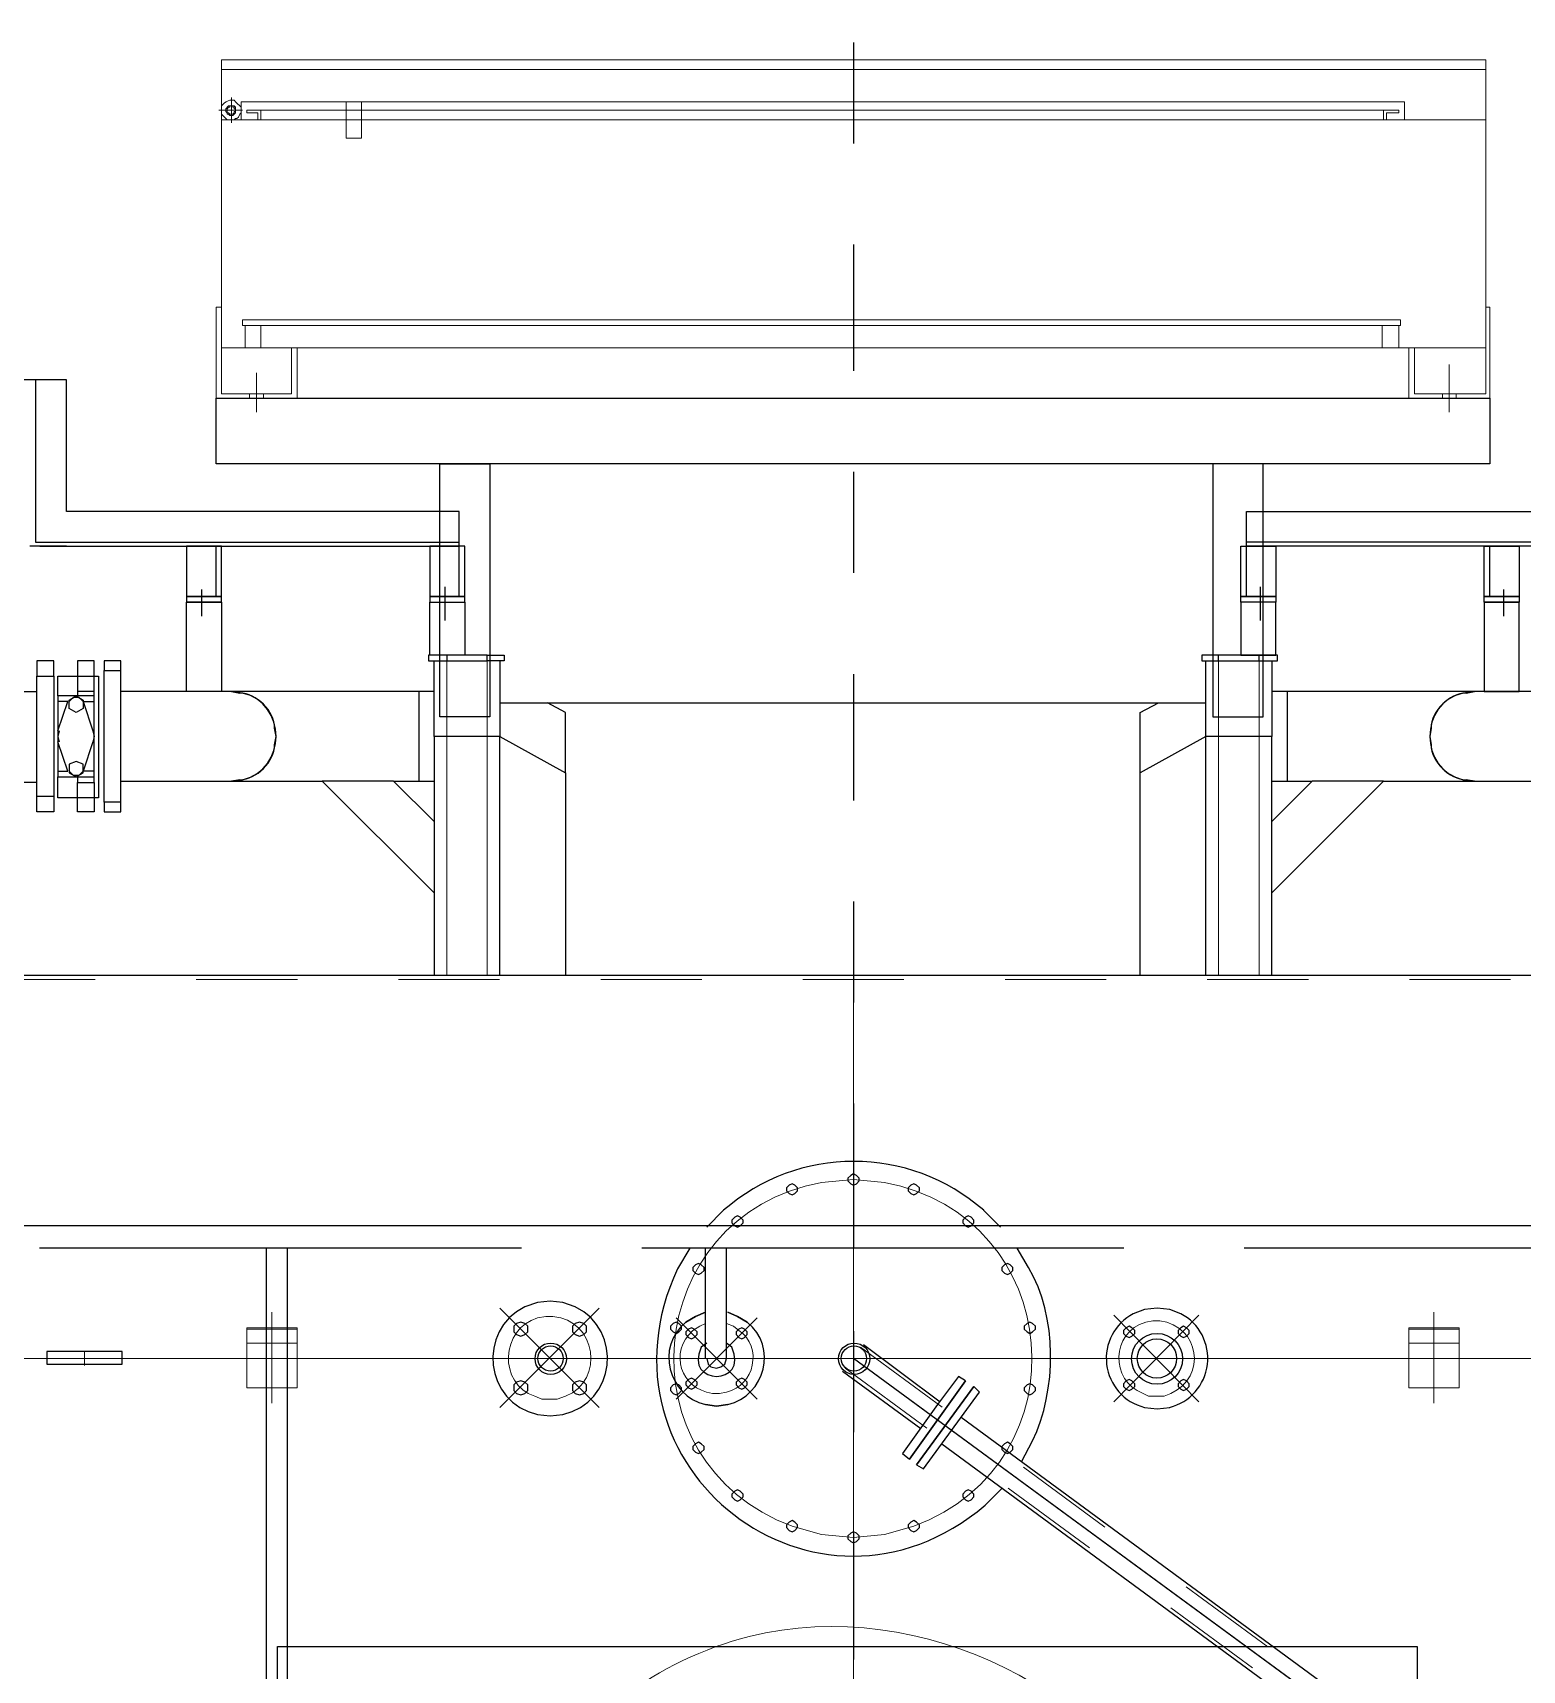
# Model space of a CAD drawing. Header units: metres. Extents: x 529718 to 530172, y 2673462 to 2673812.
# Drawn here: x 529951.204 to 529952.677, y 2673646.979 to 2673648.599 of the extents above; entities that cross this region are included whole.
import ezdxf

# ---------------------------------------------------------------- set-up
doc = ezdxf.new("R2010")
doc.units = ezdxf.units.M
doc.linetypes.add('CENTER', pattern=[2, 1.25, -0.25, 0.25, -0.25])
doc.linetypes.add('PDF_IMPORT', pattern=[1, 0.8, -0.2])
doc.layers.add('300mm Hume Pipe', color=74, linetype='Continuous')
doc.layers.add('IDT', color=7, linetype='Continuous')

# ---------------------------------------------------------------- blocks, each defined once
blk = doc.blocks.new('IDT')
at = {"layer": 'IDT', "color": 8, "linetype": 'CENTER', "ltscale": 0.1}
blk.add_line((15.8275, 7.4232), (15.8275, 16.5476), dxfattribs=at)
at = {"layer": 'IDT', "color": 0, "lineweight": 25}
for p, q in [((15.2701, 9.6603), (15.2701, 14.3091)), ((16.3974, 14.3091), (16.3974, 9.6603)), ((15.7404, 9.4597), (15.2134, 9.847)), ((16.3877, 9.2661), (16.3877, 9.8359)), ((16.4085, 9.2661), (16.4085, 9.8359)), ((15.721, 9.4334), (15.1941, 9.8207)), ((15.2037, 9.8332), (15.8275, 9.3754)), ((16.3974, 9.6603), (15.2701, 9.6603)), ((15.7653, 9.5455), (15.7625, 9.5427)), ((15.7625, 9.5427), (15.7625, 9.54)), ((15.7681, 9.5469), (15.7653, 9.5455)), ((15.7708, 9.5455), (15.7681, 9.5469)), ((15.7736, 9.5427), (15.7708, 9.5455)), ((15.7736, 9.54), (15.7736, 9.5427)), ((15.8248, 9.5565), (15.822, 9.5538)), ((15.822, 9.5538), (15.822, 9.551)), ((15.822, 9.551), (15.8248, 9.5482)), ((15.8275, 9.5579), (15.8248, 9.5565)), ((15.8248, 9.5482), (15.8275, 9.5469)), ((15.8303, 9.5565), (15.8275, 9.5579)), ((15.8275, 9.5469), (15.8303, 9.5482)), ((15.8331, 9.5538), (15.8303, 9.5565)), ((15.8303, 9.5482), (15.8331, 9.551)), ((15.8331, 9.551), (15.8331, 9.5538)), ((15.8856, 9.5455), (15.8829, 9.5427)), ((15.8829, 9.5427), (15.8829, 9.54)), ((15.8884, 9.5469), (15.8856, 9.5455)), ((15.8912, 9.5455), (15.8884, 9.5469)), ((15.8939, 9.5427), (15.8912, 9.5455)), ((15.8939, 9.54), (15.8939, 9.5427)), ((15.7625, 9.54), (15.7653, 9.5372)), ((15.7653, 9.5372), (15.7681, 9.5358)), ((15.7681, 9.5358), (15.7708, 9.5372)), ((15.7708, 9.5372), (15.7736, 9.54)), ((15.8829, 9.54), (15.8856, 9.5372)), ((15.8856, 9.5372), (15.8884, 9.5358)), ((15.8884, 9.5358), (15.8912, 9.5372)), ((15.8912, 9.5372), (15.8939, 9.54)), ((15.6975, 9.5206), (15.6809, 9.504)), ((15.7113, 9.5151), (15.7086, 9.5123)), ((15.7086, 9.5123), (15.7086, 9.5095)), ((15.7141, 9.5164), (15.7113, 9.5151)), ((15.7169, 9.5151), (15.7141, 9.5164)), ((15.7196, 9.5123), (15.7169, 9.5151)), ((15.7196, 9.5095), (15.7196, 9.5123)), ((15.9396, 9.5151), (15.9368, 9.5123)), ((15.9368, 9.5123), (15.9368, 9.5095)), ((15.9423, 9.5164), (15.9396, 9.5151)), ((15.9451, 9.5151), (15.9423, 9.5164)), ((15.9479, 9.5123), (15.9451, 9.5151)), ((15.9479, 9.5095), (15.9479, 9.5123)), ((15.7086, 9.5095), (15.7113, 9.5068)), ((15.7113, 9.5068), (15.7141, 9.5054)), ((15.7141, 9.5054), (15.7169, 9.5068)), ((15.7169, 9.5068), (15.7196, 9.5095)), ((15.9368, 9.5095), (15.9396, 9.5068)), ((15.9396, 9.5068), (15.9423, 9.5054)), ((15.9423, 9.5054), (15.9451, 9.5068)), ((15.9451, 9.5068), (15.9479, 9.5095)), ((15.7584, 9.4846), (15.703, 9.4086)), ((15.7086, 9.403), (15.7653, 9.4805)), ((15.7653, 9.4805), (15.7086, 9.403)), ((15.7653, 9.4805), (15.7584, 9.4846)), ((15.6616, 9.4777), (15.6505, 9.457)), ((15.6726, 9.468), (15.6699, 9.4653)), ((15.6699, 9.4653), (15.6699, 9.4625)), ((15.6699, 9.4625), (15.6726, 9.4597)), ((15.6754, 9.4694), (15.6726, 9.468)), ((15.6782, 9.468), (15.6754, 9.4694)), ((15.6809, 9.4653), (15.6782, 9.468)), ((15.6782, 9.4597), (15.6809, 9.4625)), ((15.6809, 9.4625), (15.6809, 9.4653)), ((15.7722, 9.4749), (15.7169, 9.3975)), ((15.7169, 9.3975), (15.7722, 9.4749)), ((15.7445, 9.421), (15.7791, 9.4694)), ((15.7791, 9.4694), (15.7722, 9.4749)), ((15.9783, 9.468), (15.9755, 9.4653)), ((15.9755, 9.4653), (15.9755, 9.4625)), ((15.9755, 9.4625), (15.9783, 9.4597)), ((15.9811, 9.4694), (15.9783, 9.468)), ((15.9838, 9.468), (15.9811, 9.4694)), ((15.9866, 9.4653), (15.9838, 9.468)), ((15.9838, 9.4597), (15.9866, 9.4625)), ((15.9866, 9.4625), (15.9866, 9.4653)), ((15.6726, 9.4597), (15.6754, 9.4583)), ((15.6754, 9.4583), (15.6782, 9.4597)), ((15.9783, 9.4597), (15.9811, 9.4583)), ((15.9811, 9.4583), (15.9838, 9.4597)), ((15.8386, 9.3878), (15.7611, 9.4445)), ((16.1277, 9.4321), (16.1152, 9.4307)), ((16.1401, 9.4307), (16.1277, 9.4321)), ((15.5274, 9.4251), (15.5149, 9.4238)), ((15.5398, 9.4238), (15.5274, 9.4251)), ((15.7238, 9.3933), (15.7445, 9.421)), ((15.8179, 9.3615), (15.7418, 9.4182)), ((15.952, 9.421), (15.9631, 9.4224)), ((15.9631, 9.4224), (15.952, 9.421)), ((15.9631, 9.4224), (15.9741, 9.421)), ((15.9741, 9.421), (15.9631, 9.4224)), ((15.4983, 9.4058), (15.4956, 9.403)), ((15.4956, 9.403), (15.4956, 9.4003)), ((15.4956, 9.4003), (15.4983, 9.3975)), ((15.5011, 9.4072), (15.4983, 9.4058)), ((15.4983, 9.3975), (15.5011, 9.3961)), ((15.5039, 9.4058), (15.5011, 9.4072)), ((15.5011, 9.3961), (15.5039, 9.3975)), ((15.5066, 9.403), (15.5039, 9.4058)), ((15.5039, 9.3975), (15.5066, 9.4003)), ((15.5066, 9.4003), (15.5066, 9.403)), ((15.5523, 9.4058), (15.5495, 9.403)), ((15.5495, 9.403), (15.5495, 9.4003)), ((15.5495, 9.4003), (15.5523, 9.3975)), ((15.5551, 9.4072), (15.5523, 9.4058)), ((15.5523, 9.3975), (15.5551, 9.3961)), ((15.5578, 9.4058), (15.5551, 9.4072)), ((15.5551, 9.3961), (15.5578, 9.3975)), ((15.5606, 9.403), (15.5578, 9.4058)), ((15.5578, 9.3975), (15.5606, 9.4003)), ((15.5606, 9.4003), (15.5606, 9.403)), ((15.6505, 9.4099), (15.6477, 9.4072)), ((15.6477, 9.4072), (15.6477, 9.4044)), ((15.6477, 9.4044), (15.6505, 9.4016)), ((15.6533, 9.4113), (15.6505, 9.4099)), ((15.6505, 9.4016), (15.6533, 9.4003)), ((15.656, 9.4099), (15.6533, 9.4113)), ((15.6533, 9.4003), (15.656, 9.4016)), ((15.6588, 9.4072), (15.656, 9.4099)), ((15.656, 9.4016), (15.6588, 9.4044)), ((15.6588, 9.4044), (15.6588, 9.4072)), ((15.703, 9.4086), (15.7086, 9.403)), ((15.7169, 9.3975), (15.7238, 9.3933)), ((15.9354, 9.4044), (15.9327, 9.4016)), ((15.9327, 9.4016), (15.9327, 9.3989)), ((15.9327, 9.3989), (15.9354, 9.3961)), ((15.9382, 9.4058), (15.9354, 9.4044)), ((15.941, 9.4044), (15.9382, 9.4058)), ((15.9437, 9.4016), (15.941, 9.4044)), ((15.941, 9.3961), (15.9437, 9.3989)), ((15.9437, 9.3989), (15.9437, 9.4016)), ((15.9852, 9.4044), (15.9824, 9.4016)), ((15.9824, 9.4016), (15.9824, 9.3989)), ((15.9824, 9.3989), (15.9852, 9.3961)), ((15.988, 9.4058), (15.9852, 9.4044)), ((15.9907, 9.4044), (15.988, 9.4058)), ((15.9935, 9.4016), (15.9907, 9.4044)), ((15.9907, 9.3961), (15.9935, 9.3989)), ((15.9935, 9.3989), (15.9935, 9.4016)), ((16.0004, 9.4099), (15.9977, 9.4072)), ((15.9977, 9.4072), (15.9977, 9.4044)), ((15.9977, 9.4044), (16.0004, 9.4016)), ((16.0032, 9.4113), (16.0004, 9.4099)), ((16.0004, 9.4016), (16.0032, 9.4003)), ((16.006, 9.4099), (16.0032, 9.4113)), ((16.0032, 9.4003), (16.006, 9.4016)), ((16.0087, 9.4072), (16.006, 9.4099)), ((16.006, 9.4016), (16.0087, 9.4044)), ((16.0087, 9.4044), (16.0087, 9.4072)), ((16.0945, 9.4099), (16.0917, 9.4072)), ((16.0917, 9.4072), (16.0917, 9.4016)), ((16.0917, 9.4016), (16.0945, 9.3989)), ((16.0986, 9.4113), (16.0945, 9.4099)), ((16.0945, 9.3989), (16.0986, 9.3975)), ((16.1028, 9.4099), (16.0986, 9.4113)), ((16.0986, 9.3975), (16.1028, 9.3989)), ((16.1055, 9.4072), (16.1028, 9.4099)), ((16.1028, 9.3989), (16.1055, 9.4016)), ((16.1055, 9.4016), (16.1055, 9.4072)), ((16.1526, 9.4099), (16.1498, 9.4072)), ((16.1498, 9.4072), (16.1498, 9.4016)), ((16.1498, 9.4016), (16.1526, 9.3989)), ((16.1567, 9.4113), (16.1526, 9.4099)), ((16.1526, 9.3989), (16.1567, 9.3975)), ((16.1609, 9.4099), (16.1567, 9.4113)), ((16.1567, 9.3975), (16.1609, 9.3989)), ((16.1636, 9.4072), (16.1609, 9.4099)), ((16.1609, 9.3989), (16.1636, 9.4016)), ((16.1636, 9.4016), (16.1636, 9.4072)), ((15.9354, 9.3961), (15.9382, 9.3947)), ((15.9382, 9.3947), (15.941, 9.3961)), ((15.9548, 9.3809), (15.9534, 9.3754)), ((15.9589, 9.3837), (15.9548, 9.3809)), ((15.9631, 9.385), (15.9589, 9.3837)), ((15.9686, 9.3837), (15.9631, 9.385)), ((15.9714, 9.3809), (15.9686, 9.3837)), ((15.9728, 9.3754), (15.9714, 9.3809)), ((15.9852, 9.3961), (15.988, 9.3947)), ((15.988, 9.3947), (15.9907, 9.3961)), ((16.6256, 9.3809), (16.5509, 9.3809)), ((16.5509, 9.3809), (16.5509, 9.3684)), ((16.6256, 9.3684), (16.6256, 9.3809)), ((15.9534, 9.3754), (15.9534, 9.2661)), ((15.9741, 9.3754), (15.9741, 9.2661)), ((16.5509, 9.3684), (16.6256, 9.3684)), ((15.4983, 9.3532), (15.4956, 9.3505)), ((15.4956, 9.3505), (15.4956, 9.3477)), ((15.5011, 9.3546), (15.4983, 9.3532)), ((15.5039, 9.3532), (15.5011, 9.3546)), ((15.5066, 9.3505), (15.5039, 9.3532)), ((15.5066, 9.3477), (15.5066, 9.3505)), ((15.5523, 9.3532), (15.5495, 9.3505)), ((15.5495, 9.3505), (15.5495, 9.3477)), ((15.5551, 9.3546), (15.5523, 9.3532)), ((15.5578, 9.3532), (15.5551, 9.3546)), ((15.5606, 9.3505), (15.5578, 9.3532)), ((15.5606, 9.3477), (15.5606, 9.3505)), ((15.6505, 9.3491), (15.6477, 9.3463)), ((15.6533, 9.3505), (15.6505, 9.3491)), ((15.656, 9.3491), (15.6533, 9.3505)), ((15.6588, 9.3463), (15.656, 9.3491)), ((15.9354, 9.3546), (15.9327, 9.3518)), ((15.9327, 9.3518), (15.9327, 9.3491)), ((15.9327, 9.3491), (15.9354, 9.3463)), ((15.9382, 9.356), (15.9354, 9.3546)), ((15.941, 9.3546), (15.9382, 9.356)), ((15.9437, 9.3518), (15.941, 9.3546)), ((15.941, 9.3463), (15.9437, 9.3491)), ((15.9437, 9.3491), (15.9437, 9.3518)), ((15.9479, 9.3643), (15.9534, 9.3601)), ((15.9728, 9.3601), (15.9783, 9.3643)), ((15.9852, 9.3546), (15.9824, 9.3518)), ((15.9824, 9.3518), (15.9824, 9.3491)), ((15.9824, 9.3491), (15.9852, 9.3463)), ((15.988, 9.356), (15.9852, 9.3546)), ((15.9907, 9.3546), (15.988, 9.356)), ((15.9935, 9.3518), (15.9907, 9.3546)), ((15.9907, 9.3463), (15.9935, 9.3491)), ((15.9935, 9.3491), (15.9935, 9.3518)), ((16.0004, 9.3491), (15.9977, 9.3463)), ((16.0032, 9.3505), (16.0004, 9.3491)), ((16.006, 9.3491), (16.0032, 9.3505)), ((16.0087, 9.3463), (16.006, 9.3491)), ((16.0945, 9.3518), (16.0917, 9.3491)), ((16.0917, 9.3491), (16.0917, 9.3435)), ((16.0986, 9.3532), (16.0945, 9.3518)), ((16.1028, 9.3518), (16.0986, 9.3532)), ((16.1055, 9.3491), (16.1028, 9.3518)), ((16.1055, 9.3435), (16.1055, 9.3491)), ((16.1526, 9.3518), (16.1498, 9.3491)), ((16.1498, 9.3491), (16.1498, 9.3435)), ((16.1567, 9.3532), (16.1526, 9.3518)), ((16.1609, 9.3518), (16.1567, 9.3532)), ((16.1636, 9.3491), (16.1609, 9.3518)), ((16.1636, 9.3435), (16.1636, 9.3491)), ((15.4956, 9.3477), (15.4983, 9.3449)), ((15.4983, 9.3449), (15.5011, 9.3435)), ((15.5011, 9.3435), (15.5039, 9.3449)), ((15.5039, 9.3449), (15.5066, 9.3477)), ((15.5495, 9.3477), (15.5523, 9.3449)), ((15.5523, 9.3449), (15.5551, 9.3435)), ((15.5551, 9.3435), (15.5578, 9.3449)), ((15.5578, 9.3449), (15.5606, 9.3477)), ((15.6477, 9.3463), (15.6477, 9.3435)), ((15.6477, 9.3435), (15.6505, 9.3408)), ((15.6505, 9.3408), (15.6533, 9.3394)), ((15.6533, 9.3394), (15.656, 9.3408)), ((15.656, 9.3408), (15.6588, 9.3435)), ((15.6588, 9.3435), (15.6588, 9.3463)), ((15.9423, 9.3339), (15.9327, 9.3394)), ((15.9327, 9.3394), (15.9423, 9.3339)), ((15.9354, 9.3463), (15.9382, 9.3449)), ((15.9382, 9.3449), (15.941, 9.3463)), ((15.952, 9.3297), (15.9423, 9.3339)), ((15.9423, 9.3339), (15.952, 9.3297)), ((15.9838, 9.3339), (15.9741, 9.3297)), ((15.9741, 9.3297), (15.9838, 9.3339)), ((15.9935, 9.3394), (15.9838, 9.3339)), ((15.9838, 9.3339), (15.9935, 9.3394)), ((15.9852, 9.3463), (15.988, 9.3449)), ((15.988, 9.3449), (15.9907, 9.3463)), ((15.9977, 9.3463), (15.9977, 9.3435)), ((15.9977, 9.3435), (16.0004, 9.3408)), ((16.0004, 9.3408), (16.0032, 9.3394)), ((16.0032, 9.3394), (16.006, 9.3408)), ((16.006, 9.3408), (16.0087, 9.3435)), ((16.0087, 9.3435), (16.0087, 9.3463)), ((16.0917, 9.3435), (16.0945, 9.3408)), ((16.0945, 9.3408), (16.0986, 9.3394)), ((16.0986, 9.3394), (16.1028, 9.3408)), ((16.1028, 9.3408), (16.1055, 9.3435)), ((16.1498, 9.3435), (16.1526, 9.3408)), ((16.1526, 9.3408), (16.1567, 9.3394)), ((16.1567, 9.3394), (16.1609, 9.3408)), ((16.1609, 9.3408), (16.1636, 9.3435)), ((15.5039, 9.3311), (15.5149, 9.3269)), ((15.5149, 9.3269), (15.5274, 9.3256)), ((15.5274, 9.3256), (15.5398, 9.3269)), ((15.5398, 9.3269), (15.5509, 9.3311)), ((16.1028, 9.3242), (16.1152, 9.32)), ((16.1152, 9.32), (16.1277, 9.3186)), ((16.1277, 9.3186), (16.1401, 9.32)), ((16.1401, 9.32), (16.1526, 9.3242)), ((15.6546, 9.2855), (15.6657, 9.2661)), ((15.6726, 9.291), (15.6699, 9.2882)), ((15.6699, 9.2882), (15.6699, 9.2855)), ((15.6699, 9.2855), (15.6726, 9.2827)), ((15.6754, 9.2924), (15.6726, 9.291)), ((15.6782, 9.291), (15.6754, 9.2924)), ((15.6809, 9.2882), (15.6782, 9.291)), ((15.6782, 9.2827), (15.6809, 9.2855)), ((15.6809, 9.2855), (15.6809, 9.2882)), ((15.9783, 9.291), (15.9755, 9.2882)), ((15.9755, 9.2882), (15.9755, 9.2855)), ((15.9755, 9.2855), (15.9783, 9.2827)), ((15.9811, 9.2924), (15.9783, 9.291)), ((15.9838, 9.291), (15.9811, 9.2924)), ((15.9866, 9.2882), (15.9838, 9.291)), ((15.9838, 9.2827), (15.9866, 9.2855)), ((15.9866, 9.2855), (15.9866, 9.2882)), ((15.9894, 9.2661), (16.0018, 9.2868)), ((15.6726, 9.2827), (15.6754, 9.2813)), ((15.6754, 9.2813), (15.6782, 9.2827)), ((15.9783, 9.2827), (15.9811, 9.2813)), ((15.9811, 9.2813), (15.9838, 9.2827)), ((15.8275, 9.244), (15.8275, 9.2661)), ((14.9644, 9.244), (16.692, 9.244)), ((15.6823, 9.2453), (15.6989, 9.2287)), ((15.7113, 9.244), (15.7086, 9.2412)), ((15.7086, 9.2412), (15.7086, 9.2384)), ((15.7086, 9.2384), (15.7113, 9.2357)), ((15.7141, 9.2453), (15.7113, 9.244)), ((15.7113, 9.2357), (15.7141, 9.2343)), ((15.7169, 9.244), (15.7141, 9.2453)), ((15.7141, 9.2343), (15.7169, 9.2357)), ((15.7196, 9.2412), (15.7169, 9.244)), ((15.7169, 9.2357), (15.7196, 9.2384)), ((15.7196, 9.2384), (15.7196, 9.2412)), ((15.9396, 9.244), (15.9368, 9.2412)), ((15.9368, 9.2412), (15.9368, 9.2384)), ((15.9368, 9.2384), (15.9396, 9.2357)), ((15.9423, 9.2453), (15.9396, 9.244)), ((15.9396, 9.2357), (15.9423, 9.2343)), ((15.9451, 9.244), (15.9423, 9.2453)), ((15.9423, 9.2343), (15.9451, 9.2357)), ((15.9479, 9.2412), (15.9451, 9.244)), ((15.9451, 9.2357), (15.9479, 9.2384)), ((15.9479, 9.2384), (15.9479, 9.2412)), ((15.9562, 9.2287), (15.9728, 9.2453)), ((15.7653, 9.2121), (15.7625, 9.2094)), ((15.7625, 9.2094), (15.7625, 9.2066)), ((15.7625, 9.2066), (15.7653, 9.2038)), ((15.7681, 9.2135), (15.7653, 9.2121)), ((15.7653, 9.2038), (15.7681, 9.2025)), ((15.7708, 9.2121), (15.7681, 9.2135)), ((15.7681, 9.2025), (15.7708, 9.2038)), ((15.7736, 9.2094), (15.7708, 9.2121)), ((15.7708, 9.2038), (15.7736, 9.2066)), ((15.7736, 9.2066), (15.7736, 9.2094)), ((15.8248, 9.2025), (15.822, 9.1997)), ((15.8275, 9.2038), (15.8248, 9.2025)), ((15.8303, 9.2025), (15.8275, 9.2038)), ((15.8331, 9.1997), (15.8303, 9.2025)), ((15.8856, 9.2121), (15.8829, 9.2094)), ((15.8829, 9.2094), (15.8829, 9.2066)), ((15.8829, 9.2066), (15.8856, 9.2038)), ((15.8884, 9.2135), (15.8856, 9.2121)), ((15.8856, 9.2038), (15.8884, 9.2025)), ((15.8912, 9.2121), (15.8884, 9.2135)), ((15.8884, 9.2025), (15.8912, 9.2038)), ((15.8939, 9.2094), (15.8912, 9.2121)), ((15.8912, 9.2038), (15.8939, 9.2066)), ((15.8939, 9.2066), (15.8939, 9.2094)), ((15.822, 9.1997), (15.822, 9.1969)), ((15.822, 9.1969), (15.8248, 9.1942)), ((15.8248, 9.1942), (15.8275, 9.1928)), ((15.8275, 9.1928), (15.8303, 9.1942)), ((15.8303, 9.1942), (15.8331, 9.1969)), ((15.8331, 9.1969), (15.8331, 9.1997)), ((14.7777, 8.9964), (16.8787, 8.9964)), ((15.414, 8.9964), (15.414, 8.7599)), ((15.479, 8.9964), (15.479, 8.7599)), ((15.544, 8.9964), (15.544, 8.7958)), ((16.1125, 8.7958), (16.1125, 8.9964)), ((16.1775, 8.9964), (16.1775, 8.7599)), ((16.2425, 8.7599), (16.2425, 8.9964)), ((15.414, 8.9148), (15.3033, 8.8041)), ((16.3531, 8.8041), (16.2425, 8.9148)), ((15.3739, 8.8041), (15.414, 8.8442)), ((16.2425, 8.8442), (16.2826, 8.8041)), ((16.5689, 8.8345), (16.5523, 8.8345)), ((16.5523, 8.8345), (16.5523, 8.8249)), ((16.5689, 8.8249), (16.5689, 8.8345)), ((16.5786, 8.8207), (16.5786, 8.8345)), ((16.5786, 8.8345), (16.5952, 8.8345)), ((16.5952, 8.8345), (16.5952, 8.8207)), ((16.6187, 8.8193), (16.6187, 8.8345)), ((16.6187, 8.8345), (16.6353, 8.8345)), ((16.6353, 8.8345), (16.6353, 8.8193)), ((16.5523, 8.8249), (16.5689, 8.8249)), ((16.5523, 8.8249), (16.5523, 8.6948)), ((16.5689, 8.8249), (16.5689, 8.6948)), ((16.5744, 8.7004), (16.5744, 8.8207)), ((16.5744, 8.8207), (16.5786, 8.8207)), ((16.5786, 8.8207), (16.5952, 8.8207)), ((16.5786, 8.8055), (16.5786, 8.8207)), ((16.5952, 8.8207), (16.5952, 8.8055)), ((16.5952, 8.8207), (16.6145, 8.8207)), ((16.6145, 8.8207), (16.6145, 8.8)), ((16.6187, 8.7004), (16.6187, 8.8193)), ((16.6187, 8.8193), (16.6353, 8.8193)), ((16.6353, 8.8193), (16.6353, 8.7004)), ((15.2134, 8.8041), (15.1041, 8.8041)), ((15.3033, 8.8041), (15.2134, 8.8041)), ((15.2245, 8.8027), (15.2134, 8.8041)), ((15.2134, 8.8041), (15.2217, 8.8027)), ((15.3033, 8.8041), (15.3739, 8.8041)), ((15.3988, 8.8041), (15.3739, 8.8041)), ((15.414, 8.8041), (15.3988, 8.8041)), ((15.3988, 8.7156), (15.3988, 8.8041)), ((16.2826, 8.8041), (16.2425, 8.8041)), ((16.2577, 8.7156), (16.2577, 8.8041)), ((16.2826, 8.8041), (16.3531, 8.8041)), ((16.443, 8.8041), (16.3531, 8.8041)), ((16.443, 8.8041), (16.432, 8.8027)), ((16.4347, 8.8027), (16.443, 8.8041)), ((16.5523, 8.8041), (16.443, 8.8041)), ((16.5952, 8.8055), (16.5786, 8.8055)), ((16.5786, 8.8055), (16.5786, 8.8)), ((16.6145, 8.8), (16.5786, 8.8)), ((16.5786, 8.8), (16.5786, 8.7944)), ((16.5966, 8.8), (16.5896, 8.7958)), ((16.5896, 8.7944), (16.5938, 8.7986)), ((16.5938, 8.7986), (16.5993, 8.7986)), ((16.5952, 8.8), (16.5952, 8.8055)), ((16.6035, 8.7958), (16.5966, 8.8)), ((16.5993, 8.7986), (16.6035, 8.7944)), ((16.6145, 8.7944), (16.6145, 8.8)), ((16.6353, 8.8055), (17.2162, 8.8055)), ((15.479, 8.7599), (15.544, 8.7958)), ((15.544, 8.7958), (15.544, 8.7363)), ((16.1775, 8.7599), (16.1125, 8.7958)), ((16.1125, 8.7958), (16.1125, 8.7363)), ((16.5786, 8.7944), (16.5786, 8.7599)), ((16.5786, 8.7944), (16.5896, 8.7944)), ((16.58, 8.7654), (16.5896, 8.7944)), ((16.5896, 8.7958), (16.5896, 8.7875)), ((16.5896, 8.7875), (16.5966, 8.7848)), ((16.5966, 8.7848), (16.6035, 8.7875)), ((16.6035, 8.7875), (16.6035, 8.7958)), ((16.6145, 8.7944), (16.6049, 8.7944)), ((16.6049, 8.7944), (16.6145, 8.7654)), ((16.6145, 8.7599), (16.6145, 8.7944)), ((15.2577, 8.7599), (15.2563, 8.7682)), ((16.4002, 8.7682), (16.3988, 8.7599)), ((16.5786, 8.7599), (16.58, 8.7654)), ((16.6145, 8.7599), (16.6132, 8.7654)), ((15.2563, 8.7516), (15.2577, 8.7599)), ((15.414, 8.6852), (15.414, 8.7599)), ((15.414, 8.7599), (15.4264, 8.7599)), ((15.4264, 8.7599), (15.4665, 8.7599)), ((15.4665, 8.7599), (15.479, 8.7599)), ((15.479, 8.7599), (15.479, 8.6852)), ((16.1775, 8.6852), (16.1775, 8.7599)), ((16.1775, 8.7599), (16.1899, 8.7599)), ((16.1899, 8.7599), (16.23, 8.7599)), ((16.23, 8.7599), (16.2425, 8.7599)), ((16.2425, 8.7599), (16.2425, 8.6852)), ((16.3988, 8.7599), (16.4002, 8.7516)), ((16.5786, 8.7599), (16.5786, 8.7253)), ((16.58, 8.7543), (16.5786, 8.7599)), ((16.5896, 8.7253), (16.58, 8.7543)), ((16.6145, 8.7543), (16.6049, 8.7253)), ((16.6132, 8.7543), (16.6145, 8.7599)), ((16.6145, 8.7253), (16.6145, 8.7599)), ((15.4721, 8.7405), (15.4223, 8.7405)), ((15.4223, 8.7405), (15.4223, 8.4901)), ((15.4721, 8.4901), (15.4721, 8.7405)), ((15.544, 8.7363), (15.526, 8.7267)), ((16.1125, 8.7363), (16.1304, 8.7267)), ((16.1872, 8.7405), (16.2369, 8.7405)), ((16.1872, 8.4901), (16.1872, 8.7405)), ((16.2369, 8.7405), (16.2369, 8.4901)), ((16.5896, 8.7322), (16.5966, 8.7363)), ((16.5966, 8.7363), (16.6035, 8.7322)), ((15.2217, 8.717), (15.2134, 8.7156)), ((15.2134, 8.7156), (15.2245, 8.717)), ((16.1775, 8.7267), (15.479, 8.7267)), ((16.432, 8.717), (16.443, 8.7156)), ((16.443, 8.7156), (16.4347, 8.717)), ((16.5786, 8.7253), (16.5786, 8.7197)), ((16.5896, 8.7253), (16.5786, 8.7253)), ((16.5786, 8.7197), (16.6145, 8.7197)), ((16.5786, 8.7197), (16.5786, 8.7156)), ((16.5896, 8.7239), (16.5896, 8.7322)), ((16.5938, 8.7211), (16.5896, 8.7253)), ((16.5966, 8.7197), (16.5896, 8.7239)), ((16.5993, 8.7211), (16.5938, 8.7211)), ((16.5952, 8.7156), (16.5952, 8.7197)), ((16.6035, 8.7239), (16.5966, 8.7197)), ((16.6035, 8.7253), (16.5993, 8.7211)), ((16.6035, 8.7322), (16.6035, 8.7239)), ((16.6049, 8.7253), (16.6145, 8.7253)), ((16.6145, 8.7197), (16.6145, 8.7253)), ((16.6145, 8.7197), (16.6145, 8.7004)), ((15.1041, 8.7156), (15.2134, 8.7156)), ((15.2037, 8.7156), (15.1692, 8.7156)), ((15.1692, 8.7156), (15.1692, 8.6271)), ((15.2037, 8.6271), (15.2037, 8.7156)), ((15.2134, 8.7156), (15.3988, 8.7156)), ((15.3988, 8.7156), (15.414, 8.7156)), ((16.2425, 8.7156), (16.2577, 8.7156)), ((16.2577, 8.7156), (16.443, 8.7156)), ((16.443, 8.7156), (16.5523, 8.7156)), ((16.4527, 8.6271), (16.4527, 8.7156)), ((16.4527, 8.7156), (16.4873, 8.7156)), ((16.4873, 8.7156), (16.4873, 8.6271)), ((16.5786, 8.7004), (16.5744, 8.7004)), ((16.5786, 8.7156), (16.5786, 8.7004)), ((16.5786, 8.7156), (16.5952, 8.7156)), ((16.5786, 8.7004), (16.5786, 8.6852)), ((16.5952, 8.7004), (16.5786, 8.7004)), ((16.5952, 8.7004), (16.5952, 8.7156)), ((16.5952, 8.6852), (16.5952, 8.7004)), ((16.6145, 8.7004), (16.5952, 8.7004)), ((16.6353, 8.7004), (16.6187, 8.7004)), ((16.6187, 8.7004), (16.6187, 8.6852)), ((17.2162, 8.7156), (16.6353, 8.7156)), ((16.6353, 8.6852), (16.6353, 8.7004)), ((15.4264, 8.6852), (15.4084, 8.6852)), ((15.4084, 8.6852), (15.4084, 8.6796)), ((15.4665, 8.6852), (15.4264, 8.6852)), ((15.4264, 8.6852), (15.4264, 8.6796)), ((15.4665, 8.6852), (15.4665, 8.6796)), ((15.4831, 8.6852), (15.4665, 8.6852)), ((15.4831, 8.6796), (15.4831, 8.6852)), ((16.1733, 8.6796), (16.1733, 8.6852)), ((16.1733, 8.6852), (16.1899, 8.6852)), ((16.23, 8.6852), (16.1899, 8.6852)), ((16.1899, 8.6852), (16.1899, 8.6796)), ((16.23, 8.6796), (16.23, 8.6852)), ((16.248, 8.6852), (16.23, 8.6852)), ((16.248, 8.6796), (16.248, 8.6852)), ((16.5689, 8.6948), (16.5523, 8.6948)), ((16.5523, 8.6948), (16.5523, 8.6852)), ((16.5523, 8.6852), (16.5689, 8.6852)), ((16.5689, 8.6852), (16.5689, 8.6948)), ((16.5786, 8.6852), (16.5952, 8.6852)), ((16.6187, 8.6852), (16.6353, 8.6852)), ((15.4084, 8.6796), (15.4264, 8.6796)), ((15.4444, 8.6796), (15.4098, 8.6796)), ((15.4098, 8.6796), (15.4098, 8.6271)), ((15.4264, 8.6796), (15.4665, 8.6796)), ((15.4444, 8.6271), (15.4444, 8.6796)), ((15.4665, 8.6796), (15.4831, 8.6796)), ((16.1899, 8.6796), (16.1733, 8.6796)), ((16.1899, 8.6796), (16.23, 8.6796)), ((16.212, 8.6271), (16.212, 8.6796)), ((16.212, 8.6796), (16.2466, 8.6796)), ((16.23, 8.6796), (16.248, 8.6796)), ((16.2466, 8.6796), (16.2466, 8.6271)), ((15.1844, 8.6409), (15.1844, 8.6146)), ((15.425, 8.6451), (15.425, 8.6119)), ((16.2314, 8.6451), (16.2314, 8.6119)), ((16.4721, 8.6409), (16.4721, 8.6146)), ((15.1692, 8.6271), (15.2037, 8.6271)), ((15.1692, 8.6215), (15.1692, 8.6271)), ((15.2037, 8.6271), (15.1692, 8.6271)), ((15.1692, 8.6271), (15.2037, 8.6271)), ((15.1692, 8.6215), (15.2037, 8.6215)), ((15.1692, 8.5717), (15.1692, 8.6215)), ((15.2037, 8.6215), (15.1692, 8.6215)), ((15.1982, 8.6215), (15.1982, 8.5717)), ((15.2037, 8.6271), (15.2037, 8.6215)), ((15.2037, 8.6215), (15.2037, 8.5717)), ((15.4098, 8.6271), (15.4444, 8.6271)), ((15.4098, 8.6215), (15.4098, 8.6271)), ((15.4098, 8.6271), (15.4444, 8.6271)), ((15.4098, 8.6215), (15.4444, 8.6215)), ((15.4098, 8.5717), (15.4098, 8.6215)), ((15.4444, 8.6215), (15.4098, 8.6215)), ((15.4389, 8.6215), (15.4389, 8.5717)), ((15.4444, 8.6271), (15.4444, 8.6215)), ((15.4444, 8.6215), (15.4444, 8.5717)), ((16.2466, 8.6271), (16.212, 8.6271)), ((16.212, 8.6271), (16.212, 8.6215)), ((16.2466, 8.6271), (16.212, 8.6271)), ((16.2466, 8.6215), (16.212, 8.6215)), ((16.212, 8.6215), (16.212, 8.5717)), ((16.212, 8.6215), (16.2466, 8.6215)), ((16.2176, 8.6215), (16.2176, 8.5717)), ((16.2466, 8.6215), (16.2466, 8.6271)), ((16.2466, 8.5717), (16.2466, 8.6215)), ((16.4873, 8.6271), (16.4527, 8.6271)), ((16.4527, 8.6271), (16.4527, 8.6215)), ((16.4527, 8.6271), (16.4873, 8.6271)), ((16.4873, 8.6271), (16.4527, 8.6271)), ((16.4873, 8.6215), (16.4527, 8.6215)), ((16.4527, 8.6215), (16.4527, 8.5717)), ((16.4527, 8.6215), (16.4873, 8.6215)), ((16.4582, 8.6215), (16.4582, 8.5717)), ((16.4873, 8.6215), (16.4873, 8.6271)), ((16.4873, 8.5717), (16.4873, 8.6215)), ((15.0239, 8.5717), (15.4389, 8.5717)), ((15.2037, 8.5717), (15.1692, 8.5717)), ((15.4444, 8.5717), (15.4098, 8.5717)), ((15.4389, 8.5717), (15.4389, 8.5372)), ((16.212, 8.5717), (16.2466, 8.5717)), ((16.4527, 8.5717), (16.4873, 8.5717)), ((16.6062, 8.5717), (16.6422, 8.5717)), ((15.0198, 8.5676), (15.4389, 8.5676)), ((16.6367, 8.5676), (16.2176, 8.5676)), ((16.6367, 8.4072), (16.6367, 8.5676)), ((15.4389, 8.5372), (15.0502, 8.5372)), ((15.1982, 8.4901), (16.4582, 8.4901)), ((15.1982, 8.4251), (15.1982, 8.4901)), ((15.4223, 8.4901), (15.4721, 8.4901)), ((16.2369, 8.4901), (16.1872, 8.4901)), ((16.4582, 8.4901), (16.4582, 8.4251)), ((16.4582, 8.4251), (15.1982, 8.4251))]:
    blk.add_line(p, q, dxfattribs=at)
at = {"layer": 'IDT', "color": 0, "linetype": 'PDF_IMPORT', "lineweight": 9, "ltscale": 0.0125}
for p, q in [((15.8358, 9.385), (15.212, 9.8442)), ((15.8206, 9.3643), (15.1968, 9.8235))]:
    blk.add_line(p, q, dxfattribs=at)
at = {"layer": 'IDT', "color": 0, "lineweight": 9}
for p, q in [((15.8275, 9.3754), (15.2037, 9.8332)), ((15.7681, 9.5413), (15.7971, 9.5496)), ((15.7971, 9.5496), (15.8275, 9.5524)), ((15.8275, 9.5524), (15.8593, 9.5496)), ((15.8593, 9.5496), (15.8884, 9.5413)), ((15.2535, 9.4196), (15.2535, 9.3297)), ((16.4029, 9.4196), (16.4029, 9.3297)), ((15.8275, 9.1983), (15.7971, 9.2011)), ((15.8593, 9.2011), (15.8275, 9.1983)), ((15.2314, 8.421), (15.2314, 8.4251)), ((15.2383, 8.3919), (15.2383, 8.439)), ((15.2452, 8.421), (15.2452, 8.4251)), ((16.4112, 8.421), (16.4112, 8.4251)), ((16.4181, 8.4002), (16.4181, 8.439)), ((16.4251, 8.421), (16.4251, 8.4251)), ((15.2881, 8.3532), (15.2881, 8.3753)), ((15.3047, 8.3532), (15.3047, 8.3753)), ((16.414, 8.3532), (16.414, 8.3753)), ((16.4292, 8.3532), (16.4292, 8.3753)), ((15.2867, 8.3477), (15.2867, 8.3532)), ((15.2867, 8.3532), (16.432, 8.3532)), ((16.432, 8.3477), (15.2867, 8.3477)), ((16.432, 8.3532), (16.432, 8.3477)), ((16.3144, 8.1319), (16.3144, 8.1679)), ((16.3144, 8.1679), (16.3296, 8.1679)), ((16.3296, 8.1679), (16.3296, 8.1319)), ((16.4527, 8.1499), (15.2023, 8.1499)), ((15.2826, 8.1499), (15.2826, 8.1319)), ((15.3006, 8.1499), (15.3006, 8.143)), ((15.3033, 8.1402), (15.3033, 8.1499)), ((16.414, 8.1402), (16.414, 8.1499)), ((16.4168, 8.143), (16.4168, 8.1499)), ((16.4334, 8.1499), (16.4527, 8.1499)), ((16.4334, 8.1319), (16.4334, 8.1499)), ((16.4334, 8.1499), (16.4334, 8.1319)), ((16.4403, 8.1499), (16.4389, 8.1485)), ((16.4472, 8.1499), (16.4403, 8.1499)), ((16.443, 8.1278), (16.443, 8.1527)), ((16.4527, 8.1444), (16.4472, 8.1499)), ((15.2826, 8.1319), (15.2826, 8.1471)), ((15.3006, 8.143), (15.2881, 8.143)), ((15.2881, 8.143), (15.2881, 8.1402)), ((15.2881, 8.1402), (16.4278, 8.1402)), ((16.4278, 8.143), (16.4168, 8.143)), ((16.4278, 8.1402), (16.4278, 8.143)), ((16.432, 8.1402), (16.4555, 8.1402)), ((16.4347, 8.1444), (16.4334, 8.143)), ((16.4334, 8.143), (16.4334, 8.1374)), ((16.4361, 8.1471), (16.4347, 8.1444)), ((16.4375, 8.1485), (16.4361, 8.1471)), ((16.4389, 8.1485), (16.4375, 8.1485)), ((16.4417, 8.1457), (16.4389, 8.143)), ((16.4389, 8.143), (16.4389, 8.1374)), ((16.4403, 8.1416), (16.4389, 8.1416)), ((16.4389, 8.1416), (16.4389, 8.1388)), ((16.4389, 8.1388), (16.4403, 8.1388)), ((16.4389, 8.1374), (16.4403, 8.1361)), ((16.4417, 8.1444), (16.4403, 8.143)), ((16.4403, 8.143), (16.4403, 8.1416)), ((16.4403, 8.1388), (16.4403, 8.1374)), ((16.4403, 8.1374), (16.4417, 8.1374)), ((16.4403, 8.1361), (16.4458, 8.1361)), ((16.4444, 8.1457), (16.4417, 8.1457)), ((16.4444, 8.1444), (16.4417, 8.1444)), ((16.4417, 8.1374), (16.4417, 8.1361)), ((16.4417, 8.1361), (16.4444, 8.1361)), ((16.4458, 8.1444), (16.4444, 8.1457)), ((16.4458, 8.143), (16.4444, 8.1444)), ((16.4444, 8.1361), (16.4444, 8.1374)), ((16.4444, 8.1374), (16.4458, 8.1374)), ((16.4472, 8.1444), (16.4458, 8.1444)), ((16.4472, 8.143), (16.4458, 8.143)), ((16.4458, 8.1374), (16.4472, 8.1388)), ((16.4458, 8.1361), (16.4486, 8.1388)), ((16.4472, 8.143), (16.4472, 8.1444)), ((16.4472, 8.1402), (16.4472, 8.143)), ((16.4486, 8.1416), (16.4472, 8.143)), ((16.4472, 8.1388), (16.4472, 8.1402)), ((16.4486, 8.1402), (16.4486, 8.1416)), ((16.4486, 8.1388), (16.4486, 8.1402)), ((16.4513, 8.1347), (16.4527, 8.1361)), ((16.4527, 8.1402), (16.4527, 8.1444)), ((16.4527, 8.1361), (16.4527, 8.1402)), ((16.4334, 8.1319), (15.2826, 8.1319)), ((16.4403, 8.1305), (16.4444, 8.1305))]:
    blk.add_line(p, q, dxfattribs=at)
at = {"layer": 'IDT', "color": 0, "lineweight": 13}
for p, q in [((15.8275, 8.948), (15.8275, 9.8014)), ((15.4859, 9.3325), (15.5703, 9.4182)), ((15.5703, 9.3325), (15.4859, 9.4182)), ((15.923, 9.3352), (16.0032, 9.4155)), ((16.0032, 9.3352), (15.923, 9.4155)), ((16.0793, 9.3256), (16.1775, 9.4238)), ((16.1775, 9.3256), (16.0793, 9.4238)), ((16.1125, 9.4127), (16.1208, 9.4155)), ((16.1208, 9.4155), (16.1277, 9.4155)), ((16.1277, 9.4155), (16.136, 9.4155)), ((16.136, 9.4155), (16.1429, 9.4127)), ((15.5136, 9.4099), (15.5205, 9.4127)), ((15.5205, 9.4127), (15.5274, 9.4127)), ((15.5274, 9.4127), (15.5357, 9.4127)), ((15.5357, 9.4127), (15.5412, 9.4099)), ((15.9534, 9.4086), (15.9603, 9.4099)), ((15.9603, 9.4099), (15.9672, 9.4099)), ((16.5883, 9.3684), (16.5883, 9.3823)), ((16.9714, 9.3754), (14.6851, 9.3754)), ((16.6311, 9.3754), (16.5468, 9.3754)), ((15.5315, 9.338), (15.5246, 9.338)), ((15.5385, 9.3394), (15.5315, 9.338)), ((15.9465, 9.3435), (15.941, 9.3477)), ((15.9534, 9.3408), (15.9465, 9.3435)), ((15.9797, 9.3435), (15.9741, 9.3408)), ((15.9866, 9.3477), (15.9797, 9.3435)), ((16.1318, 9.3339), (16.1249, 9.3339)), ((16.1401, 9.3352), (16.1318, 9.3339)), ((15.4264, 8.9964), (15.4264, 8.7599)), ((15.4665, 8.9964), (15.4665, 8.7599)), ((16.1899, 8.9964), (16.1899, 8.7599)), ((16.23, 8.9964), (16.23, 8.7599)), ((15.4264, 8.7599), (15.4264, 8.6852)), ((15.4665, 8.7599), (15.4665, 8.6852)), ((16.1899, 8.7599), (16.1899, 8.6852)), ((16.23, 8.7599), (16.23, 8.6852))]:
    blk.add_line(p, q, dxfattribs=at)
at = {"layer": 'IDT', "color": 0, "lineweight": 15}
for p, q in [((15.2784, 9.4044), (15.2286, 9.4044)), ((15.2286, 9.4044), (15.2286, 9.3449)), ((15.2784, 9.3449), (15.2784, 9.4044)), ((16.378, 9.3449), (16.378, 9.4044)), ((16.378, 9.4044), (16.4278, 9.4044)), ((16.4278, 9.4044), (16.4278, 9.3449)), ((15.2286, 9.3601), (15.2784, 9.3601)), ((16.4278, 9.3601), (16.378, 9.3601)), ((15.2286, 9.3463), (15.2784, 9.3463)), ((15.2286, 9.3449), (15.2784, 9.3449)), ((16.4278, 9.3463), (16.378, 9.3463)), ((16.4278, 9.3449), (16.378, 9.3449)), ((15.2784, 8.4251), (15.1982, 8.4251)), ((15.1982, 8.4251), (15.1982, 8.3352)), ((15.2784, 8.3753), (15.2784, 8.4251)), ((16.378, 8.3753), (16.378, 8.4251)), ((16.378, 8.4251), (16.4582, 8.4251)), ((16.4582, 8.4251), (16.4582, 8.3352)), ((15.2023, 8.3352), (15.2023, 8.421)), ((15.2023, 8.421), (15.2729, 8.421)), ((15.2729, 8.421), (15.2729, 8.3753)), ((16.4527, 8.421), (16.3836, 8.421)), ((16.3836, 8.421), (16.3836, 8.3753)), ((16.4527, 8.3352), (16.4527, 8.421)), ((16.4527, 8.3753), (15.2023, 8.3753)), ((15.2023, 8.3753), (15.2023, 8.0904)), ((16.4527, 8.0904), (16.4527, 8.3753)), ((15.1982, 8.3352), (15.2023, 8.3352)), ((16.4582, 8.3352), (16.4527, 8.3352)), ((16.4527, 8.1001), (15.2023, 8.1001)), ((15.2023, 8.0904), (16.4527, 8.0904))]:
    blk.add_line(p, q, dxfattribs=at)
at = {"layer": 'IDT', "color": 0, "linetype": 'PDF_IMPORT', "lineweight": 25, "ltscale": 0.595833}
blk.add_line((14.9644, 9.2661), (16.692, 9.2661), dxfattribs=at)
at = {"layer": 'IDT', "color": 0, "linetype": 'PDF_IMPORT', "lineweight": 13, "ltscale": 0.014167}
blk.add_line((14.7777, 9.0005), (16.8441, 9.0005), dxfattribs=at)
at = {"layer": 'IDT', "color": 8, "lineweight": 25}
for p, q in [((16.6325, 8.5717), (16.2176, 8.5717)), ((16.2176, 8.5717), (16.2176, 8.5372)), ((16.2176, 8.5372), (16.6062, 8.5372)), ((16.6062, 8.5372), (16.6062, 8.4072)), ((16.6062, 8.4072), (17.7985, 8.4072))]:
    blk.add_line(p, q, dxfattribs=at)
at = {"layer": 'IDT', "color": 0, "lineweight": 25}
for centre, radius in [((15.5274, 9.3757), 0.0252), ((15.5275, 9.3754), 0.0194), ((15.827, 9.3756), 0.0155), ((15.8272, 9.3754), 0.0125), ((16.1271, 9.3756), 0.0155), ((16.1273, 9.3754), 0.0125)]:
    blk.add_circle(centre, radius, dxfattribs=at)
for centre, radius, start, end in [((15.5272, 9.3753), 0.05, 104.2019, 242.18), ((15.5276, 9.3753), 0.05, 297.82, 75.7981), ((15.8275, 9.3756), 0.1952, 228.7799, 311.2201)]:
    blk.add_arc(centre, radius, start, end, dxfattribs=at)
at = {"layer": 'IDT', "color": 0, "lineweight": 0}
blk.add_spline([(15.9622, 13.9988), (16.2237, 13.7751), (16.0971, 13.511), (16.0112, 13.5176), (15.9956, 12.8851), (16.0279, 12.771), (16.1984, 12.7333), (16.1828, 12.5752), (16.0214, 12.4272), (15.8468, 11.8315), (15.9096, 11.7335), (15.9466, 11.5207), (15.9523, 10.9905), (16.1984, 10.8351), (15.9041, 10.2526), (16.123, 9.8017), (15.9309, 9.6505), (15.5113, 9.8494), (15.4898, 10.1907), (15.4655, 10.3259), (15.5356, 10.817), (15.6348, 11.0052), (15.5842, 11.1823), (15.4202, 11.3797), (15.4358, 11.6324), (15.6243, 12.0136), (15.5513, 12.095), (15.5513, 12.5056), (15.4779, 13.1065), (15.5911, 13.5215), (15.817, 13.6998), (15.9392, 13.8645), (15.9154, 13.9551)], degree=3, dxfattribs=at)
blk.add_spline([(15.9622, 13.9988), (16.2237, 13.7751), (16.0971, 13.511), (16.0112, 13.5176), (15.9956, 12.8851), (16.0279, 12.771), (16.1984, 12.7333), (16.1828, 12.5752), (16.0214, 12.4272), (15.8468, 11.8315), (15.9096, 11.7335), (15.9466, 11.5207), (15.9523, 10.9905), (16.1984, 10.8351), (15.9041, 10.2526), (16.123, 9.8017), (15.9309, 9.6505), (15.5113, 9.8494), (15.4898, 10.1907), (15.4655, 10.3259), (15.5356, 10.817), (15.6348, 11.0052), (15.5842, 11.1823), (15.4202, 11.3797), (15.4358, 11.6324), (15.6243, 12.0136), (15.5513, 12.095), (15.5513, 12.5056), (15.4779, 13.1065), (15.5911, 13.5215), (15.817, 13.6998), (15.9392, 13.8645), (15.9154, 13.9551)], degree=3, dxfattribs=at)
at = {"layer": 'IDT', "color": 0, "lineweight": 25}
for points in [[(16.0018, 9.2868), (16.0926, 9.4826), (15.864, 9.6612), (15.6975, 9.5206)], [(15.6505, 9.457), (15.6265, 9.4076), (15.6255, 9.333), (15.6546, 9.2855)], [(16.1152, 9.4307), (16.0627, 9.4194), (16.055, 9.3474), (16.1028, 9.3242)], [(16.1526, 9.3242), (16.2004, 9.3474), (16.1926, 9.4194), (16.1401, 9.4307)], [(15.952, 9.421), (15.915, 9.4119), (15.9025, 9.3639), (15.9327, 9.3394)], [(15.952, 9.421), (15.915, 9.4119), (15.9025, 9.3639), (15.9327, 9.3394)], [(15.9935, 9.3394), (16.0237, 9.3639), (16.0112, 9.4119), (15.9741, 9.421)], [(15.9935, 9.3394), (16.0237, 9.3639), (16.0112, 9.4119), (15.9741, 9.421)], [(15.9783, 9.3643), (15.9959, 9.4027), (15.9303, 9.4027), (15.9479, 9.3643)], [(15.2563, 8.7682), (15.2563, 8.7847), (15.2382, 8.8027), (15.2217, 8.8027)], [(15.2245, 8.717), (15.2686, 8.7266), (15.2686, 8.7931), (15.2245, 8.8027)], [(16.432, 8.8027), (16.3878, 8.7931), (16.3878, 8.7267), (16.432, 8.717)], [(16.4347, 8.8027), (16.4182, 8.8028), (16.4002, 8.7847), (16.4002, 8.7682)], [(15.2217, 8.717), (15.2382, 8.717), (15.2563, 8.735), (15.2563, 8.7516)], [(16.4002, 8.7516), (16.4001, 8.735), (16.4182, 8.717), (16.4347, 8.717)]]:
    blk.add_open_spline(points, degree=3, dxfattribs=at)
at = {"layer": 'IDT', "color": 0, "lineweight": 9}
for points in [[(15.7971, 9.2011), (15.6187, 9.2347), (15.5976, 9.478), (15.7681, 9.5413)], [(15.8884, 9.5413), (16.0588, 9.478), (16.0377, 9.2347), (15.8593, 9.2011)], [(16.4334, 8.1374), (16.4357, 8.1351), (16.438, 8.1328), (16.4403, 8.1305)], [(16.4444, 8.1305), (16.447, 8.1309), (16.4494, 8.1325), (16.4513, 8.1347)]]:
    blk.add_open_spline(points, degree=3, dxfattribs=at)
at = {"layer": 'IDT', "color": 0, "lineweight": 13}
for points in [[(15.5246, 9.338), (15.4853, 9.3434), (15.4778, 9.3933), (15.5136, 9.4099)], [(15.5412, 9.4099), (15.5741, 9.3973), (15.5732, 9.3497), (15.5385, 9.3394)], [(15.941, 9.3477), (15.9171, 9.3639), (15.9254, 9.4023), (15.9534, 9.4086)], [(15.9672, 9.4099), (15.999, 9.4054), (16.0102, 9.3694), (15.9866, 9.3477)], [(16.1249, 9.3339), (16.0821, 9.3371), (16.0732, 9.3971), (16.1125, 9.4127)], [(16.1429, 9.4127), (16.1795, 9.4007), (16.1766, 9.3455), (16.1401, 9.3352)]]:
    blk.add_open_spline(points, degree=3, dxfattribs=at)

msp = doc.modelspace()

# ---------------------------------------------------------------- hatches: boundary and pattern name
at = {"layer": '300mm Hume Pipe'}
h = msp.add_hatch(dxfattribs=at)
h.set_pattern_fill('ANSI37', color=74, scale=0.1)
h.set_pattern_definition([(45, (0, 0), (-0.224506403027, 0.224506403027), []), (135, (0, 0), (-0.224506403027, -0.224506403027), [])])
edge = h.paths.add_edge_path(flags=17)
edge.add_line((529978.2221, 2673655.0829), (529937.5503, 2673655.0829))
edge.add_arc((529937.5503, 2673654.1829), 0.9, 90, 180)
edge.add_line((529936.6503, 2673654.1829), (529936.6503, 2673648.2028))
edge.add_line((529936.6503, 2673648.2028), (529936.3503, 2673648.2028))
edge.add_line((529936.3503, 2673648.2028), (529936.3503, 2673654.4829))
edge.add_arc((529937.2503, 2673654.4829), 0.9, 90, 180, ccw=False)
edge.add_line((529937.2503, 2673655.3829), (529978.2221, 2673655.3829))
edge.add_line((529978.2221, 2673655.3829), (529978.2221, 2673655.0829))
edge = h.paths.add_edge_path()
edge.add_line((529978.2221, 2673655.7829), (529978.2221, 2673655.4829))
edge.add_line((529978.2221, 2673655.4829), (529937.1662, 2673655.4829))
edge.add_arc((529937.1662, 2673654.5829), 0.9, 90, 180)
edge.add_line((529936.2662, 2673654.5829), (529936.2662, 2673648.2028))
edge.add_line((529936.2662, 2673648.2028), (529935.9662, 2673648.2028))
edge.add_line((529935.9662, 2673648.2028), (529935.9662, 2673654.8829))
edge.add_arc((529936.8662, 2673654.8829), 0.9, 90, 180, ccw=False)
edge.add_line((529936.8662, 2673655.7829), (529978.2221, 2673655.7829))

# ---------------------------------------------------------------- block references
at = {"layer": 'IDT', "color": 8, "rotation": 180}
msp.add_blockref('IDT', (529967.8433, 2673656.663), dxfattribs=at)

doc.saveas('drawing.dxf')
